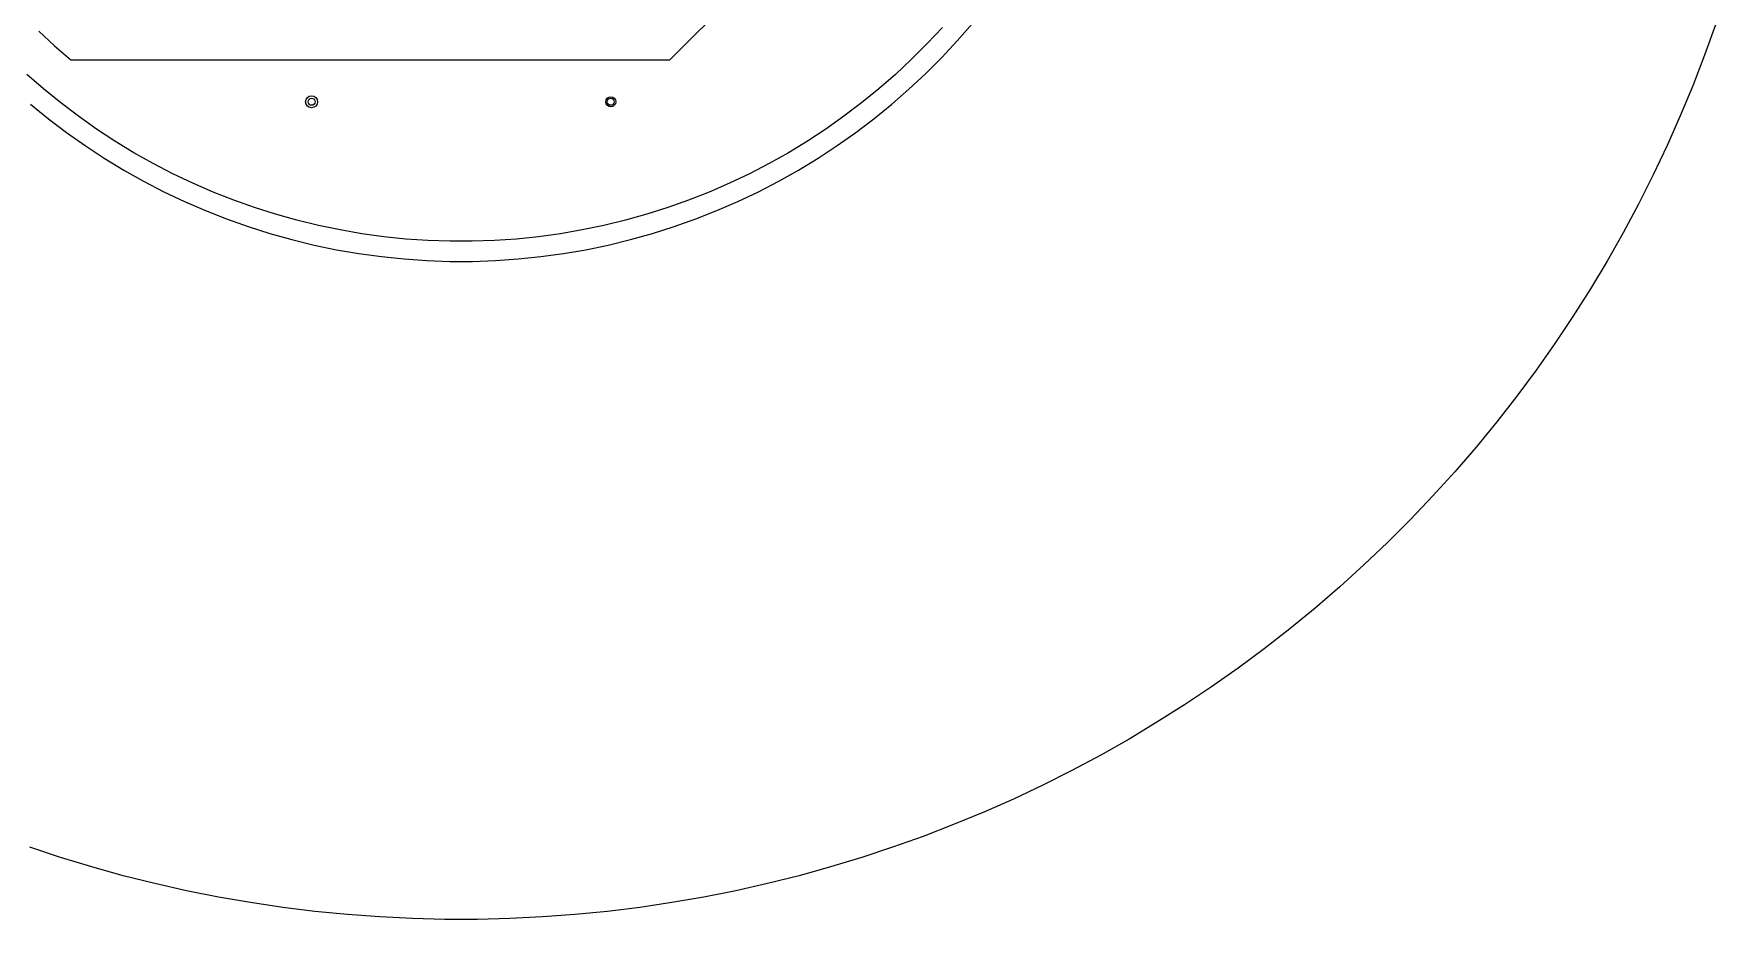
# Model space of a CAD drawing. Extents: x 123 to 256, y -136 to -4.
# Drawn here: x 168.1 to 252.4, y -136.5 to -92.1 of the extents above; entities that cross this region are included whole.
import ezdxf

# ---------------------------------------------------------------- set-up
doc = ezdxf.new("R2010")
doc.units = 0
doc.layers.add('BLACK', color=7, linetype='CONTINUOUS')

msp = doc.modelspace()

# ---------------------------------------------------------------- linework, layer by layer
at = {"layer": 'BLACK', "linetype": 'CONTINUOUS'}
for p, q in [((199.958578, -93.4), (203.429289, -89.929289)), ((213.627438, -91.774222), (212.869976, -92.585266)), ((214.373446, -92.44747), (215.125327, -91.585177)), ((252.382887, -91.633134), (251.833044, -93.169842)), ((168.31825, -91.951764), (169.115256, -92.693803)), ((169.115256, -92.693803), (169.930251, -93.4)), ((212.869976, -92.585266), (212.085266, -93.369976)), ((213.592564, -93.283591), (214.373446, -92.44747)), ((169.930251, -93.4), (199.958578, -93.4)), ((212.085266, -93.369976), (211.274222, -94.127438)), ((212.783591, -94.092564), (213.592564, -93.283591)), ((251.833044, -93.169842), (251.245654, -94.692593)), ((168.562209, -94.856768), (167.725778, -94.127438)), ((211.274222, -94.127438), (210.437791, -94.856768)), ((211.94747, -94.873446), (212.783591, -94.092564)), ((169.423053, -95.557117), (168.562209, -94.856768)), ((210.437791, -94.856768), (209.576947, -95.557117)), ((211.085177, -95.625327), (211.94747, -94.873446)), ((251.245654, -94.692593), (250.621071, -96.200471)), ((167.914823, -95.625327), (168.802284, -96.34733)), ((170.307306, -96.227667), (169.423053, -95.557117)), ((209.576947, -95.557117), (208.692694, -96.227667)), ((210.197716, -96.34733), (211.085177, -95.625327)), ((168.802284, -96.34733), (169.713877, -97.038613)), ((171.213937, -96.867636), (170.307306, -96.227667)), ((172.141888, -97.47628), (171.213937, -96.867636)), ((207.786063, -96.867636), (206.858112, -97.47628)), ((208.692694, -96.227667), (207.786063, -96.867636)), ((209.286123, -97.038613), (210.197716, -96.34733)), ((250.621071, -96.200471), (249.959671, -97.692566)), ((169.713877, -97.038613), (170.64854, -97.69837)), ((170.64854, -97.69837), (171.605184, -98.325833)), ((173.090078, -98.052887), (172.141888, -97.47628)), ((206.858112, -97.47628), (205.909922, -98.052887)), ((207.394816, -98.325833), (208.35146, -97.69837)), ((208.35146, -97.69837), (209.286123, -97.038613)), ((249.959671, -97.692566), (249.261852, -99.16798)), ((171.605184, -98.325833), (172.582691, -98.920268)), ((174.057401, -98.596786), (173.090078, -98.052887)), ((175.04273, -99.107342), (174.057401, -98.596786)), ((204.942599, -98.596786), (203.95727, -99.107342)), ((205.909922, -98.052887), (204.942599, -98.596786)), ((206.417309, -98.920268), (207.394816, -98.325833)), ((172.582691, -98.920268), (173.579924, -99.480984)), ((173.579924, -99.480984), (174.595718, -100.007326)), ((176.044915, -99.58396), (175.04273, -99.107342)), ((203.95727, -99.107342), (202.955085, -99.58396)), ((204.404282, -100.007326), (205.420076, -99.480984)), ((205.420076, -99.480984), (206.417309, -98.920268)), ((249.261852, -99.16798), (248.528035, -100.625824)), ((174.595718, -100.007326), (175.628891, -100.498682)), ((177.062788, -100.026085), (176.044915, -99.58396)), ((178.095163, -100.4332), (177.062788, -100.026085)), ((201.937212, -100.026085), (200.904837, -100.4332)), ((202.955085, -99.58396), (201.937212, -100.026085)), ((203.371109, -100.498682), (204.404282, -100.007326)), ((175.628891, -100.498682), (176.678236, -100.954477)), ((176.678236, -100.954477), (177.742531, -101.37418)), ((179.140835, -100.804832), (178.095163, -100.4332)), ((180.198585, -101.140547), (179.140835, -100.804832)), ((181.267181, -101.439954), (180.198585, -101.140547)), ((198.801415, -101.140547), (197.732819, -101.439954)), ((199.859165, -100.804832), (198.801415, -101.140547)), ((200.904837, -100.4332), (199.859165, -100.804832)), ((201.257469, -101.37418), (202.321764, -100.954477)), ((202.321764, -100.954477), (203.371109, -100.498682)), ((248.528035, -100.625824), (247.758661, -102.065221)), ((177.742531, -101.37418), (178.820535, -101.757303)), ((178.820535, -101.757303), (179.91099, -102.103398)), ((182.345375, -101.702702), (181.267181, -101.439954)), ((183.431912, -101.928487), (182.345375, -101.702702)), ((184.525523, -102.117045), (183.431912, -101.928487)), ((195.568088, -101.928487), (194.474477, -102.117045)), ((196.654625, -101.702702), (195.568088, -101.928487)), ((197.732819, -101.439954), (196.654625, -101.702702)), ((199.08901, -102.103398), (200.179465, -101.757303)), ((200.179465, -101.757303), (201.257469, -101.37418)), ((179.91099, -102.103398), (181.012626, -102.412062)), ((181.012626, -102.412062), (182.124158, -102.682934)), ((182.124158, -102.682934), (183.244289, -102.9157)), ((185.624935, -102.268156), (184.525523, -102.117045)), ((186.728864, -102.381643), (185.624935, -102.268156)), ((187.836025, -102.457375), (186.728864, -102.381643)), ((188.945126, -102.495263), (187.836025, -102.457375)), ((190.054874, -102.495263), (188.945126, -102.495263)), ((191.163975, -102.457375), (190.054874, -102.495263)), ((192.271136, -102.381643), (191.163975, -102.457375)), ((193.375065, -102.268156), (192.271136, -102.381643)), ((194.474477, -102.117045), (193.375065, -102.268156)), ((195.755711, -102.9157), (196.875842, -102.682934)), ((196.875842, -102.682934), (197.987374, -102.412062)), ((197.987374, -102.412062), (199.08901, -102.103398)), ((247.758661, -102.065221), (246.954195, -103.485303)), ((183.244289, -102.9157), (184.371715, -103.110088)), ((184.371715, -103.110088), (185.50512, -103.265871)), ((185.50512, -103.265871), (186.643182, -103.382868)), ((186.643182, -103.382868), (187.784576, -103.460941)), ((187.784576, -103.460941), (188.92797, -103.5)), ((188.92797, -103.5), (190.07203, -103.5)), ((190.07203, -103.5), (191.215424, -103.460941)), ((191.215424, -103.460941), (192.356818, -103.382868)), ((192.356818, -103.382868), (193.49488, -103.265871)), ((193.49488, -103.265871), (194.628285, -103.110088)), ((194.628285, -103.110088), (195.755711, -102.9157)), ((246.954195, -103.485303), (246.11512, -104.885214)), ((246.11512, -104.885214), (245.241943, -106.264112)), ((245.241943, -106.264112), (244.335189, -107.621165)), ((244.335189, -107.621165), (243.395404, -108.955558)), ((243.395404, -108.955558), (242.423154, -110.266484)), ((242.423154, -110.266484), (241.419026, -111.553156)), ((241.419026, -111.553156), (240.383623, -112.814798)), ((240.383623, -112.814798), (239.31757, -114.050649)), ((239.31757, -114.050649), (238.221509, -115.259966)), ((238.221509, -115.259966), (237.0961, -116.442021)), ((237.0961, -116.442021), (235.942021, -117.5961)), ((235.942021, -117.5961), (234.759966, -118.721509)), ((234.759966, -118.721509), (233.550649, -119.81757)), ((233.550649, -119.81757), (232.314798, -120.883623)), ((232.314798, -120.883623), (231.053156, -121.919026)), ((231.053156, -121.919026), (229.766484, -122.923154)), ((229.766484, -122.923154), (228.455558, -123.895404)), ((228.455558, -123.895404), (227.121165, -124.835189)), ((227.121165, -124.835189), (225.764112, -125.741943)), ((225.764112, -125.741943), (224.385214, -126.61512)), ((224.385214, -126.61512), (222.985303, -127.454195)), ((222.985303, -127.454195), (221.565221, -128.258661)), ((221.565221, -128.258661), (220.125824, -129.028035)), ((218.66798, -129.761852), (217.192566, -130.459671)), ((220.125824, -129.028035), (218.66798, -129.761852)), ((217.192566, -130.459671), (215.700471, -131.121071)), ((215.700471, -131.121071), (214.192593, -131.745654)), ((212.669842, -132.333044), (211.133134, -132.882887)), ((214.192593, -131.745654), (212.669842, -132.333044)), ((169.416604, -133.394852), (167.866866, -132.882887)), ((211.133134, -132.882887), (209.583396, -133.394852)), ((170.978441, -133.86863), (169.416604, -133.394852)), ((172.551434, -134.303935), (170.978441, -133.86863)), ((208.021559, -133.86863), (206.448566, -134.303935)), ((209.583396, -133.394852), (208.021559, -133.86863)), ((174.134636, -134.700507), (172.551434, -134.303935)), ((175.727093, -135.058105), (174.134636, -134.700507)), ((204.865364, -134.700507), (203.272907, -135.058105)), ((206.448566, -134.303935), (204.865364, -134.700507)), ((177.327847, -135.376515), (175.727093, -135.058105)), ((178.935933, -135.655544), (177.327847, -135.376515)), ((180.550383, -135.895025), (178.935933, -135.655544)), ((200.064067, -135.655544), (198.449617, -135.895025)), ((201.672153, -135.376515), (200.064067, -135.655544)), ((203.272907, -135.058105), (201.672153, -135.376515)), ((182.170223, -136.094814), (180.550383, -135.895025)), ((183.794479, -136.254789), (182.170223, -136.094814)), ((185.422171, -136.374855), (183.794479, -136.254789)), ((187.05232, -136.454939), (185.422171, -136.374855)), ((188.683943, -136.494993), (187.05232, -136.454939)), ((190.316057, -136.494993), (188.683943, -136.494993)), ((191.94768, -136.454939), (190.316057, -136.494993)), ((193.577829, -136.374855), (191.94768, -136.454939)), ((195.205521, -136.254789), (193.577829, -136.374855)), ((196.829777, -136.094814), (195.205521, -136.254789)), ((198.449617, -135.895025), (196.829777, -136.094814))]:
    msp.add_line(p, q, dxfattribs=at)
at = {"layer": 'BLACK'}
for centre, radius in [((182, -95.5), 0.3), ((197, -95.5), 0.25)]:
    msp.add_circle(centre, radius, dxfattribs=at)
at = {"layer": 'WHITE'}
for centre in [(182, -95.5), (197, -95.5)]:
    msp.add_circle(centre, 0.175, dxfattribs=at)

doc.saveas('drawing.dxf')
